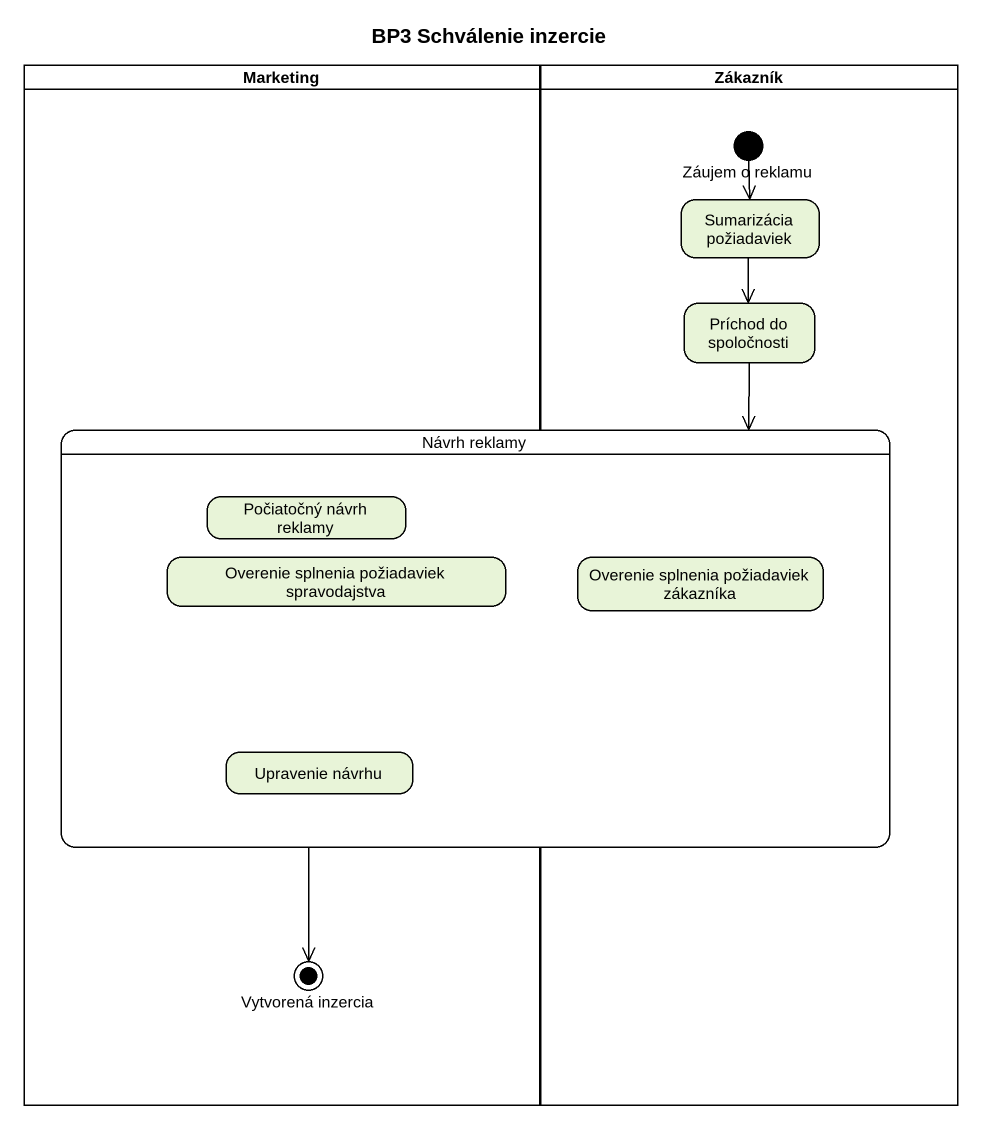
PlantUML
@startuml
title BP3 Schválenie inzercie
hide empty description
state Marketing <<partition>> {
  state "Vytvorená inzercia" as Vytvorená_inzercia <<end>>
}
state Zákazník <<partition>> {
  state "Záujem o reklamu" as Záujem_o_reklamu <<start>>
  state "Sumarizácia požiadaviek" as Sumarizácia_požiadaviek
  state "Príchod do spoločnosti" as Príchod_do_spoločnosti
}
state "Návrh reklamy" as Návrh_reklamy {
  state "Počiatočný návrh reklamy" as Počiatočný_návrh_reklamy
  state "Overenie splnenia požiadaviek spravodajstva" as Overenie_splnenia
  state "Overenie splnenia požiadaviek zákazníka" as Overenie_splnenia_2
  state "Upravenie návrhu" as Upravenie_návrhu
}
Záujem_o_reklamu --> Sumarizácia_požiadaviek
Sumarizácia_požiadaviek --> Príchod_do_spoločnosti
Príchod_do_spoločnosti --> Návrh_reklamy
Návrh_reklamy --> Vytvorená_inzercia
@enduml
